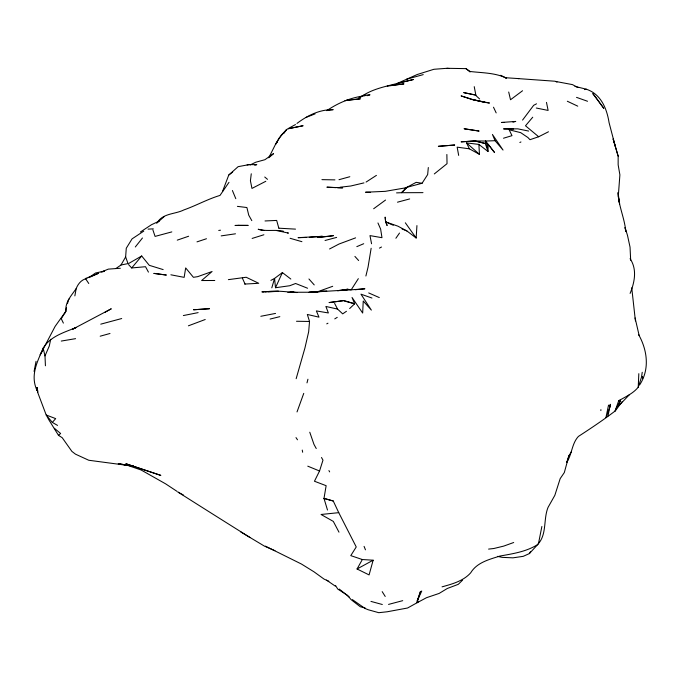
<?xml version="1.0" encoding="UTF-8"?>
<svg xmlns="http://www.w3.org/2000/svg" width="681" height="681" viewBox="0 0 681 681"><rect width="100%" height="100%" fill="white"/><g stroke="black" fill="none" stroke-linecap="round" stroke-linejoin="round"><path stroke-width="1.02" d="M618.152 156.145L613.164 139.06L618.152 156.145L618.152 164.819L619.889 174.847L618.28 196.392L619.599 203.985L618.067 192.561C618.51 205.943 624.656 218.295 625.805 231.583L625.039 227.505L627.499 235.413L630.036 247.118L630.674 260.219M541.88 526.473L538.433 543.744L529.358 553.585L523.238 556.334L512.946 557.841L502.186 557.356L497.462 556.368M37.029 390.451L37.072 387.506L37.029 390.451C30.015 375.359 37.251 362.071 43.141 348.161C50.3 336.227 64.201 332.49 76.221 327.442L72.705 329.178L111.284 308.782L105.044 312.273M566.881 462.11C572.074 454.048 571.768 443.595 578.39 436.444C590.844 428.358 603.187 420.109 615.037 411.077L618.714 400.734C625.533 396.785 633.194 393.49 638.233 387.183L638.821 373.673M600.855 410.592L600.906 409.647M393.312 225.275L385.625 221.887L387.123 225.547L385.523 220.916L385.14 217.094L385.625 221.887L397.908 226.169L406.897 230.961L416.159 238.001L416.934 225.59M116.042 268.425L121.014 264.994L128.028 263.607L125.636 256.933L126.274 248.242L132.08 238.861L143.776 231.123M63.384 323.109L61.264 318.699L65.938 311.191C64.899 302.168 71.514 295.477 76.187 288.599C78.119 283.671 81.524 279.568 86.921 278.461M346.45 311.285L342.696 313.864L337.572 309.089L325.884 306.459L328.37 312.954L316.359 310.911L318.98 317.159L307.335 314.452L309.532 321.466L308.663 331.783L304.952 347.923L296.158 378.696M428.315 167.526L427.659 174.566L422.075 183.266L406.957 187.301L401.526 192.714L396.555 192.885M610.082 406.693L608.542 405.118L605.92 417.615L610.082 406.693L610.304 404.31L608.014 415.972M251.263 173.783L250.421 180.771L251.961 188.424L265.811 181.282M495.061 140.695L492.431 134.463L503.038 150.05L495.061 140.695L485.638 141.044L485.306 143.529L488.022 151.514L478.879 144.406L466.553 142.916L469.371 148.824L479.458 154.357L478.879 144.406M371.145 248.276L368.055 267.088L365.893 276.009M642.234 372.286L641.493 377.197L638.233 387.183M74.85 295.894L76.187 288.599M34.084 371.409L36.05 361.33M50.726 339.283L49.253 346.093L44.997 355.908L45.423 365.782M65.214 312.8L66.491 307.718M67.504 303.658L68.526 299.597L69.641 298.482M306.995 382.875L307.931 379.223M571.342 451.843L568.958 455.632L564.319 472.563L560.182 478.624L554.828 495.359L548.06 507.362C543.097 519.407 547.294 535.121 537.3 544.8C526.021 551.772 512.733 553.764 499.922 556.045C489.213 559.476 476.964 562.438 470.707 572.798C463.523 580.936 452.244 584.06 442.054 586.835M373.137 560.208L369.085 574.917L357.057 568.984L362.335 559.535L373.137 560.208L357.057 568.984M271.804 287.85L274.562 278.418L282.394 272.587L290.813 279.04M630.104 293.409C634.649 282.317 637.28 269.335 630.07 258.652M462.595 580.101L458.304 584.324L447.306 588.478L439.151 593.423L426.459 597.714L417.002 602.787L417.283 600.608L421.752 591.048L420.415 591.644L417.002 602.787L407.578 608.005L387.174 611.776L378.781 612.696L368.2 609.742L365.11 608.499L352.392 599.612M327.493 510.035L323.994 498.415L326.139 485.689L314.452 481.237L319.542 471.005L322.981 460.143L321.5 457.504M566.788 462.118L568.958 455.632M639.638 384.901C649.929 369.315 647.342 350.128 638.608 334.584M420.415 591.644L417.283 600.608L418.304 602.055M303.752 393.371L297.018 411.937M222.508 191.531L228.756 175.051L238.129 166.666L249.076 164.615L256.788 164.649L254.754 165.228M307.574 288.233L295.597 283.492L289.74 285.731L275.499 287.731L282.394 272.587M615.037 411.077L620.178 401.194L619.974 400.147M42.801 350.264L40.153 354.886L55.118 326.386L65.938 311.191M121.014 264.994L125.636 256.933M529.358 553.585L530.49 551.797M358.334 278.665L351.192 289.834L337.58 290.685L347.608 289.229L351.192 289.834L364.922 288.778L355.218 289.748M228.986 182.338L220.006 195.413C207.484 199.192 196.213 205.568 183.964 209.893C175.119 214.362 163.185 213.034 157.345 222.449M395.882 238.256L399.517 233.055M522.565 120.094L533.657 105.317L536.526 103.818M622.008 401.764L615.377 410.796L620.178 401.194L618.714 400.734M277.354 141.912L275.464 144.415L268.765 157.779L273.592 153.583L264.926 159.703L255.664 162.257L250.038 165.015M283.662 133.544L286.812 129.364L281.338 135.059L275.464 144.415L279.023 138.192L286.812 129.364M135.306 246.982L142.465 237.984M128.539 264.568L131.697 267.956L141.699 255.988L149.284 265.326L163.151 269.591M532.738 117.209L525.494 125.789L538.662 136.753L548.477 131.774M177.103 491.418L165.645 483.859L141.103 469.984L127.9 465.463L88.76 460.254L75.489 454.167L71.888 451.392L62.201 437.696L58.489 435.355L48.896 419.913L46.206 415.01L52.309 422.407L55.68 418.619L46.206 415.01L37.727 392.528L37.549 390.545M619.727 404.786L629.355 394.75M349.642 308.578L354.639 303.777L352.043 297.486L362.667 313.064L363.245 301.002L371.358 310.11L360.947 294.158L371.954 298.04M156.63 223.283L164.232 216.549M58.489 435.355L60.618 433.491L54.386 428.289M434.299 173.936L447.034 163.678L446.864 154.476M228.756 175.051L232.672 172.029M522.548 90.752L510.512 99.749L508.707 92.02M373.665 208.744L385.531 200.052M296.993 123.397C307.471 115.506 319.781 109.36 333.188 109.667L326.591 110.62M140.405 231.991L151.488 224.721L159.337 221.019M366.097 182.057L376.423 175.375M334.763 318.878L337.231 317.355M326.923 110.56C338.363 102.763 351.209 97.383 365.042 95.74M128.828 263.394L141.699 255.988M360.521 97.213C371.656 88.99 385.25 86.632 398.308 83.159L413.461 79.507L397.253 83.431L417.215 74.518L433.908 69.283L446.932 68.304L465.966 68.628L470.162 71.488C482.242 72.952 495.376 72.697 506.383 78.17L500.722 75.285M358.632 97.962L363.279 95.383L370.013 94.795L367.059 95.723M295.477 124.555L287.637 128.879L303.113 125.73L288.344 128.683M326.744 323.858L327.953 323.211M379.445 248.114L381.496 247.016M404.957 188.339L416.159 182.355L422.075 183.266M270.902 280.376L274.562 278.418L275.499 287.731M329.553 248.974L339.053 244.011L355.601 237.856M519.85 142.499L520.939 141.963M101.094 272.119L108.322 269.123L120.341 268.254M102.559 271.898L104.491 271.055L95.553 273.004L88.819 277.678L98.634 273.243L85.44 278.512L88.768 283.492M356.818 246.641L363.705 243.721M306.22 117.328L315.065 113.897M188.407 325.816L205.219 319.508M100.754 324.165L121.703 318.529M332.703 286.292L315.533 292.498M513.695 542.51L503.727 546.102L493.81 548.511L488.583 549.099M177.264 240.138L188.628 236.239M538.662 136.753L529.963 139.699L527.911 137.528L520.71 132.659L509.158 129.782L511.984 135.664L503.497 138.226M196.988 241.866L206.462 238.742M252.14 238.427L263.887 234.758M388.536 604.413L402.709 600.668M407.732 78.894L406.897 79.124L423.233 74.621M100.184 336.201L109.99 333.486M338.985 179.699L349.83 176.719M171.816 231.898L155.072 236.401L152.884 229.889M397.491 202.189L409.673 198.929M325.05 240.487L336.627 237.405M512.963 122.154L515.755 121.431L501.395 122.469L504.587 122.444M270.093 319.057L279.831 316.656M363.952 182.891L350.783 185.998L340.04 187.224M228.382 279.644L246.181 277.261L258.729 283.296L244.683 284.062M584.434 89.603L586.273 89.194C600.923 94.029 606.822 108.466 609.078 122.648L615.258 146.27M341.564 290.523L347.608 289.229M475.849 95.102L463.855 92.65L475.849 95.102L474.231 86.649M183.368 315.558L198.128 312.622M332.03 235.898L333.477 235.617L317.355 237.507L331.306 236.043M260.823 316.282L275.541 313.422M61.273 341.062L75.574 338.661M247.126 164.93L249.076 164.615M265.088 291.97C275.694 290.021 286.488 292.055 297.137 292.532L291.213 292.26L310.442 292.243L347.123 289.987M221.18 235.89L235.473 233.804M218.729 230.442L220.491 230.204M387.242 86.129L403.978 83.882L389.89 85.593M343.19 300.73L329.025 302.577L343.939 300.534L354.639 303.777L344.143 300.976M344.909 100.677L360.385 98.813L346.467 100.235M362.335 559.535L350.775 555.628L356.24 546.962L338.755 512.665L321.04 514.478L333.307 521.399L338.985 532.176M131.697 267.956L145.521 266.705L148.441 272.111M288.633 292.464L293.851 292.004L287.859 292.507M324.147 291.213L308.902 292.311L326.735 291.025M474.717 140.941L461.071 141.861L474.955 140.907L485.306 143.529L474.717 140.941L485.638 141.044L494.585 152.561L488.107 144.312L488.039 151.327L486.6 143.223L485.638 141.044M148.058 229.122L153.31 228.859M268.203 291.826L278.58 291.332L261.879 291.851L263.845 292.013M265.02 220.959L276.673 220.431L278.844 228.263M306.28 237.431L298.048 237.686L322.377 236.298L309.361 237.328M214.77 280.495L201.61 280.538L212.08 271.515L197.686 276.656L193.413 277.312L185.675 267.931L184.151 277.354L170.88 274.801M513.602 129.049L503.574 128.888L517.875 128.854L528.652 131.075M296.499 321.262L309.532 321.466M337.665 187.743L342.696 187.828L326.889 187.173L335.707 187.641M422.978 192.638L401.526 192.714L406.489 187.692L385.259 191.344L365.561 192.221L370.532 192.382M321.934 179.639L334.941 179.878M518.105 78.596L555.075 81.235L557.015 82.061M278.989 228.203L295.511 229.131M505.447 77.719L518.743 78.613M333.256 501.003L323.994 498.415L333.256 501.003L338.755 512.665M446.932 68.304L448.966 68.483M283.415 231.2C275.047 229.369 266.399 231.659 258.184 229.276L263.862 230.493M292.779 292.472L290.744 292.251L292.745 292.515M237.405 206.36L246.897 207.535L248.744 215.179L251.808 220.635M469.371 148.824L457.155 147.147L458.671 155.396M276.682 230.57L288.438 233.089L287.518 232.928M484.863 102.346L489.477 103.044L473.627 99.809L461.063 95.902L472.171 99.579L484.863 102.346L473.627 99.809M555.679 81.465L572.44 84.606L577.973 87.551M536.305 108.024L548.12 110.433L546.485 102.388M365.135 607.963L360.317 606.771L351.107 599.646L347.438 595.288L337.742 589.056L335.597 585.6M574.977 86.402L586.273 89.194M370.949 601.408L382.313 604.498M290.08 238.282L301.913 241.678M576.535 97.366L587.533 101.265M307.769 466.162L319.542 471.005M402.028 228.952L406.897 230.961M274.979 550.708L264.381 546.094L240.759 531.938M368.702 292.932L379.283 297.571M328.804 581.259L324.028 579.08L313.95 571.785L301.496 564.064L265.369 546.136M567.333 101.248L577.752 106.168M177.92 492.065L183.436 495.061M52.309 422.407L57.536 425.395M249.936 537.454C226.007 522.438 202.104 507.405 178.243 492.244M326.539 580.127L335.273 586.111M339.283 589.082L349.532 597.314M465.966 68.628L470.086 71.982M264.739 177.017L267.497 179.341M466.553 142.916L479.458 154.357M475.755 95.417L479.594 98.941M354.912 256.422L358.632 260.525M308.936 278.98L314.23 284.913M405.331 222.798L416.159 238.001M295.997 437.594L297.503 439.807M382.186 591.644L385.225 596.454M328.923 470.571L329.638 471.882M316.248 448.532L313.984 444.404L309.77 432.231M334.626 303.437L337.572 309.089M493.495 107.198L496.177 112.901M242.368 278.129L245.092 284.13M377.955 222.968L380.636 229.105L381.973 237.686L369.979 235.609L371.554 243.755M232.408 190.518L235.796 198.682M364.071 546.375L365.467 549.831M43.141 348.161L44.997 355.908M631.738 287.808L635.084 317.967L639.17 335.597M302.253 450.073L302.662 452.244M635.084 317.967L635.467 320.904M642.489 376.414L642.634 378.517M37.702 390.502L37.727 392.528M209.433 308.706L193.634 309.761L209.433 308.706M454.627 145.019L438.394 146.321L454.627 145.019M238.827 225.309L234.996 225.471L248.173 225.411L238.827 225.309M478.956 131.041L464.212 128.777L478.956 131.041M166.224 275.03L153.974 273.404L166.224 275.03M133.519 466.272L118.341 463.684L133.519 466.272L160.844 475.398L125.84 463.718L133.519 466.272M595.62 97.136L592.776 93.561L603.826 108.364L595.62 97.136"/></g></svg>
